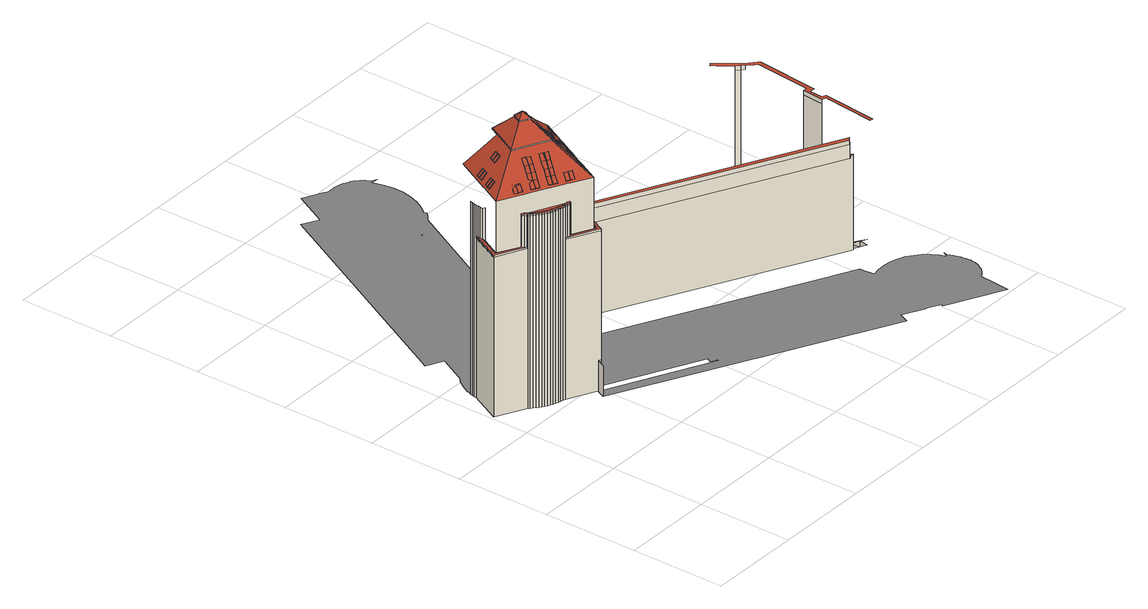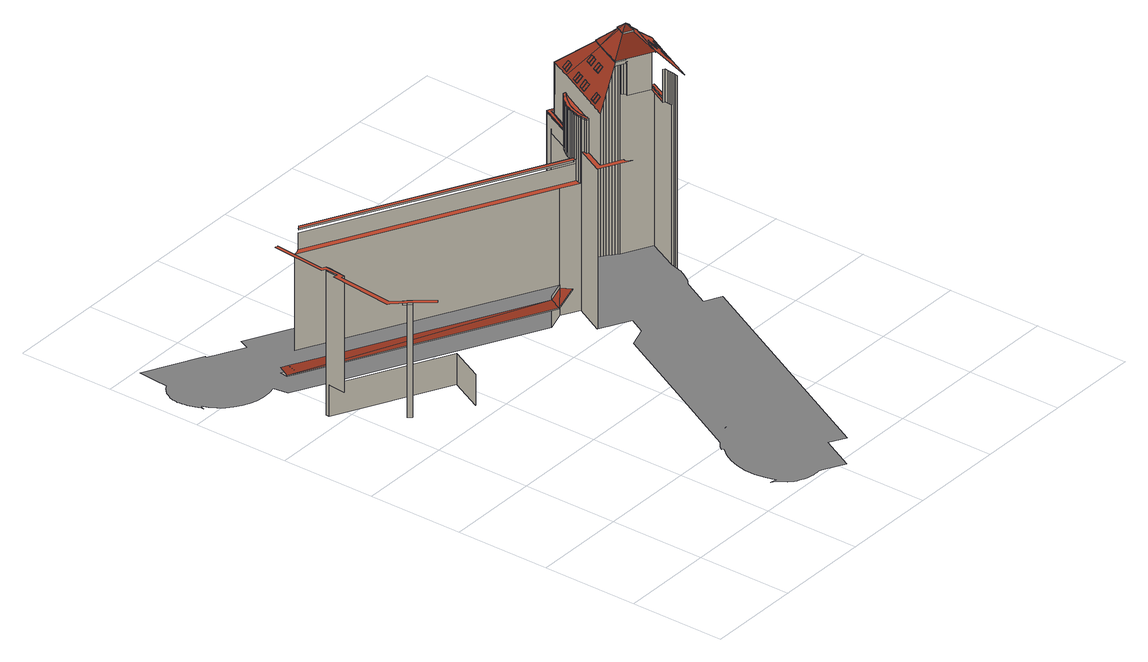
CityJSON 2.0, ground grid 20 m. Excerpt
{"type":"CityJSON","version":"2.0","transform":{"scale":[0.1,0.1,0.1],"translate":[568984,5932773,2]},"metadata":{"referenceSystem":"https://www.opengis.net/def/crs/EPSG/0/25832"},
"CityObjects":{
"building1":{"type":"Building","attributes":{"Grundfläche 2D":"5160.210936","Grundhöhe NN":"2.251"},"children":["building1-1","building1-2","building1-3","building1-4","building1-5","building1-6","building1-7","building1-8","building1-9","building1-10","building1-11","building1-12","building1-13","building1-14","building1-15","building1-16","building1-17","building1-18","building1-19","building1-20","building1-21","building1-22","building1-23","building1-24","building1-25","building1-26","building1-27","building1-28","building1-29","building1-30","building1-31","building1-32","building1-33","building1-34","building1-35","building1-36","building1-37","building1-38","building1-39","building1-40","building1-41","building1-42","building1-43","building1-44","building1-45","building1-46"],"geometry":[{"type":"MultiSurface","lod":"3","boundaries":[[[0,1,2,3]],[[4,0,3,5]],[[6,7,8,9,10,11,12,13,14,15,16,1,0,4]],[[14,17,18,19,20,15]],[[7,21,22,23,24,8]],[[25,26,18,17,14,13,12]],[[23,27,9,8,24]],[[15,20,19,28,29,16]],[[6,30,31,22,21,7]],[[4,32,33,31,30,6]],[[16,29,28,34,35,1]],[[5,36,37,33,32,4]],[[34,38,39,2,1,35]],[[40,37,36,41]],[[38,42,43,39]],[[44,40,41,45]],[[42,46,47,43]],[[48,44,45,49]],[[50,48,49,51]],[[52,50,51,53]],[[54,52,53,55]],[[48,50,52,54,56,57,58,59,60,61,62,63,64,65,33,37,40,44]],[[56,54,55,66]],[[57,56,66,67]],[[58,57,67,68]],[[33,65,64,63,69,70,71,72,73,74,75,76,77,78,27,23,22,31]],[[27,78,77,76,75,74,73,79,80,81,82,83,84,85,86,87,88,10,9]],[[59,58,68,89]],[[60,59,89,90]],[[61,60,90,91]],[[87,86,85,84,83,82,81,92,93,94,95,96,88]],[[97,98,99,100,101,102,88,96,103,104,105,106,107]],[[62,61,91,108,109,110]],[[111,112,63,62,110,109]],[[112,63,112,111]],[[113,114,69,63,112,111]],[[115,116,117,71,70,69,114,113]],[[73,72,71,117,116,118,79]],[[106,105,104,103,96,95,119,120,121,122,123,124,125,126,107]],[[119,95,94,93,92,127,128]],[[128,127,129,130,131,132,119]],[[124,123,122,121,120,119,132,133,134,135,136,125]],[[137,138,139,140,141,142,109,108,143]],[[144,138,137,145]],[[146,80,79,118,116,115,113,111,109,142,141,140,147,148,149,150,151,152]],[[153,129,127]],[[153,154,129]],[[155,153,127,92]],[[156,157,155,92,81]],[[158,159,160,161,162,163,149,148,147,140,139,164,165,166]],[[167,125,136,168,169,170]],[[154,153,170,169]],[[171,172,173,174,146,152,151]],[[150,175,176,172,171,151]],[[175,176,175,150]],[[170,153,155,177]],[[149,178,179,176,175,150]],[[170,177,180,167]],[[178,149,163,179]],[[181,179,163,182]],[[183,181,182,184]],[[183,184,185,186]],[[187,188,189,190,191,192,193,194,157,156,81,80,146,174]],[[177,155,157,194]],[[195,186,185,196]],[[197,195,196,198]],[[197,198,199,200]],[[179,181,183,186,195,197,200,201,202,203,204,205,206,207,208,209,210,211,212,213,214,215,216,217,218,191,190,189,188,187,174,173,172,176]],[[202,201,200,199,219,220]],[[202,220,221,203]],[[203,221,222,204]],[[205,204,222,223]],[[224,207,206,205,223,225,226]],[[208,207,224,227]],[[228,229,230,231,232,211,210,209,208,227]],[[212,211,232,233]],[[234,235,214,213,212,233,236,237]],[[235,214,235,234]],[[238,239,215,214,235,234]],[[191,218,217,240,241,242,192]],[[243,241,240,217,216,215,239,238]],[[244,245,246,247,193,192,242,241,243,238,234,237,248,249,250,251,252]],[[253,254,255,256,257,236,258,259,260,261,262,263]],[[264,250,249,248,237,236,257,265,266]],[[267,261,260]],[[268,269,261,267]],[[253,270,271,254]],[[226,272,273,274,227,224]],[[275,272,226,225]],[[276,277,260,259,258,236,233,232,231,230,229,278,279,280,281]],[[228,282,278,229]],[[277,283,267,260]],[[266,265,257,256,255,254,271,284,285,286,287,288,289,290,291,292,293,294,295,296,297,298,299,300,301,302,303,304,305,306,307,308,309,310,311,312,313,314,315,316,317,318,319,320,321,322,323,324,325,326,327,328,329,330,331,332,333,334,335,336,337,338,145,137,143,108,91,90,89,68,67,66,55,53,51,49,45,41,36,5,3,2,39,43,47,339,340,341,342,343,344,345,346,347,348,349,350,351,352,353,354,355,356,357,358,359,360,361,362,363,364,365,366,367,368,369,370,371,372,373,374,375,376,377,378,379,380,381,382,383,384,385,386,387,388,389,390,391,392,393,394,395,396,397,398,399,400,401,264],[402,403,404,405,166,165,164],[406,407,408]],[[409,410,411,412]],[[413,409,412,414]],[[415,416,417,418,419,413,414]],[[418,417,416,420,421,422]],[[423,424,425,426,427,428,429,430,431,432,433,434,435,436,437,438,439,440,441,442,443,444,445,446,447,448,449,450,451,452,453,454,422,421,420,455,456,457,458]],[[459,460,449,448]],[[459,461,462,460]],[[460,463,450,449]]],"semantics":{"surfaces":[{"type":"WallSurface"},{"type":"RoofSurface"},{"type":"GroundSurface"}],"values":[0,0,1,0,0,0,0,0,0,0,0,0,0,0,0,0,0,0,0,0,0,1,0,0,0,1,0,0,0,0,1,1,0,0,0,0,0,0,0,0,1,1,0,0,1,1,1,0,1,0,1,1,0,0,0,0,0,0,0,0,0,0,0,1,0,0,0,1,0,0,0,0,0,0,0,0,0,0,0,0,0,1,0,0,0,0,0,1,0,1,0,0,2,0,0,0,0,1,0,0,0]}}]},
"building1-1":{"type":"BuildingInstallation","parents":["building1"],"geometry":[{"type":"MultiSurface","lod":"3","boundaries":[[[464,17,20,29,35,465,32,30,21,24]],[[1,0,465,35]],[[0,4,32,465]],[[30,32,4,6]],[[30,6,7,21]],[[24,21,7,8]],[[8,466,464,24]],[[466,14,17,464]],[[17,14,15,20]],[[29,20,15,16]],[[29,16,1,35]]],"semantics":{"surfaces":[{"type":"RoofSurface"},{"type":"WallSurface"}],"values":[0,1,1,1,1,1,1,1,1,1,1]}}]},
"building1-2":{"type":"BuildingInstallation","parents":["building1"],"geometry":[{"type":"MultiSurface","lod":"3","boundaries":[[[467,468,469,470]],[[470,469,471,472]],[[467,470,472,473]],[[468,467,473,474]],[[469,468,474,471]]],"semantics":{"surfaces":[{"type":"RoofSurface"},{"type":"WallSurface"}],"values":[0,1,1,1,1]}}]},
"building1-3":{"type":"BuildingInstallation","parents":["building1"],"geometry":[{"type":"MultiSurface","lod":"3","boundaries":[[[475,476,477,478]],[[479,480,478,477]],[[475,478,480,481]],[[476,475,481,482]],[[482,479,477,476]]],"semantics":{"surfaces":[{"type":"RoofSurface"},{"type":"WallSurface"}],"values":[0,1,1,1,1]}}]},
"building1-4":{"type":"BuildingInstallation","parents":["building1"],"geometry":[{"type":"MultiSurface","lod":"3","boundaries":[[[483,484,485,486,487,488,489,490,491,492,493,494,495]],[[22,31,484,483]],[[31,33,485,484]],[[22,483,495,23]],[[65,496,487,486]],[[496,497,488,487]],[[497,498,489,488]],[[499,490,489,498]],[[491,490,499,500]],[[500,501,492,491]],[[501,77,493,492]],[[77,78,27,494,493]],[[27,23,495,494]]],"semantics":{"surfaces":[{"type":"RoofSurface"},{"type":"WallSurface"}],"values":[0,1,1,1,1,1,1,1,1,1,1,1,1]}}]},
"building1-5":{"type":"BuildingInstallation","parents":["building1"],"geometry":[{"type":"MultiSurface","lod":"3","boundaries":[[[502,503,504,505,506,507,508]],[[509,510,505,504]],[[511,512,508,507,506]],[[512,513,509,504,503,502,508]],[[506,505,510,511]]],"semantics":{"surfaces":[{"type":"RoofSurface"},{"type":"WallSurface"}],"values":[0,1,1,1,1]}}]},
"building1-6":{"type":"BuildingInstallation","parents":["building1"],"geometry":[{"type":"MultiSurface","lod":"3","boundaries":[[[514,515,476,516]],[[515,514,517,518]],[[516,476,482,519]],[[514,516,519,517]],[[476,515,518,482]]],"semantics":{"surfaces":[{"type":"RoofSurface"},{"type":"WallSurface"}],"values":[0,1,1,1,1]}}]},
"building1-7":{"type":"BuildingInstallation","parents":["building1"],"geometry":[{"type":"MultiSurface","lod":"3","boundaries":[[[520,521,522,523]],[[524,525,520,523]],[[526,524,523,522]],[[521,520,525,527]],[[522,521,527,526]]],"semantics":{"surfaces":[{"type":"RoofSurface"},{"type":"WallSurface"}],"values":[0,1,1,1,1]}}]},
"building1-8":{"type":"BuildingInstallation","parents":["building1"],"geometry":[{"type":"MultiSurface","lod":"3","boundaries":[[[528,529,530,531]],[[532,533,531,530]],[[531,533,534,528]],[[534,535,529,528]]],"semantics":{"surfaces":[{"type":"RoofSurface"},{"type":"WallSurface"}],"values":[0,1,1,1]}}]},
"building1-9":{"type":"BuildingInstallation","parents":["building1"],"geometry":[{"type":"MultiSurface","lod":"3","boundaries":[[[536,537,538,539,540,541,542,543,544,545,546,547,548,549,550,551,552,553,554,555,556,486,485,557,558,559]],[[61,62,546,545]],[[547,546,62,63]],[[57,58,542,541]],[[58,59,543,542]],[[59,60,544,543]],[[60,61,545,544]],[[64,560,549,548]],[[560,561,550,549]],[[561,562,551,550]],[[562,563,552,551]],[[563,564,553,552]],[[564,565,554,553]],[[565,566,555,554]],[[566,567,556,555]],[[567,65,486,556]],[[33,37,557,485]],[[37,40,558,557]],[[40,44,559,558]],[[44,48,536,559]],[[48,50,537,536]],[[50,52,538,537]],[[52,54,539,538]],[[54,56,540,539]],[[56,57,541,540]]],"semantics":{"surfaces":[{"type":"RoofSurface"},{"type":"WallSurface"}],"values":[0,1,1,1,1,1,1,1,1,1,1,1,1,1,1,1,1,1,1,1,1,1,1,1,1]}}]},
"building1-10":{"type":"BuildingInstallation","parents":["building1"],"geometry":[{"type":"MultiSurface","lod":"3","boundaries":[[[568,569,570,571]],[[572,573,570,569]],[[571,570,573,574]],[[568,571,574,575]],[[575,572,569,568]]],"semantics":{"surfaces":[{"type":"RoofSurface"},{"type":"WallSurface"}],"values":[0,1,1,1,1]}}]},
"building1-11":{"type":"BuildingInstallation","parents":["building1"],"geometry":[{"type":"MultiSurface","lod":"3","boundaries":[[[576,577,529,578]],[[578,529,535,579]],[[579,580,576,578]],[[580,581,577,576]]],"semantics":{"surfaces":[{"type":"RoofSurface"},{"type":"WallSurface"}],"values":[0,1,1,1]}}]},
"building1-12":{"type":"BuildingInstallation","parents":["building1"],"geometry":[{"type":"MultiSurface","lod":"3","boundaries":[[[582,583,530,529]],[[535,584,582,529]],[[585,532,530,583]]],"semantics":{"surfaces":[{"type":"RoofSurface"},{"type":"WallSurface"}],"values":[0,1,1]}}]},
"building1-13":{"type":"BuildingInstallation","parents":["building1"],"geometry":[{"type":"MultiSurface","lod":"3","boundaries":[[[586,587,529,577]],[[581,588,586,577]],[[589,535,529,587]]],"semantics":{"surfaces":[{"type":"RoofSurface"},{"type":"WallSurface"}],"values":[0,1,1]}}]},
"building1-14":{"type":"BuildingInstallation","parents":["building1"],"geometry":[{"type":"MultiSurface","lod":"3","boundaries":[[[590,583,582,591]],[[591,582,584,592]],[[583,590,593,585]]],"semantics":{"surfaces":[{"type":"RoofSurface"},{"type":"WallSurface"}],"values":[0,1,1]}}]},
"building1-15":{"type":"BuildingInstallation","parents":["building1"],"geometry":[{"type":"MultiSurface","lod":"3","boundaries":[[[594,595,596,597,598]],[[596,595,599,600]],[[597,596,600,601]],[[594,598,597,601,602,603]],[[595,594,603,599]]],"semantics":{"surfaces":[{"type":"RoofSurface"},{"type":"WallSurface"}],"values":[0,1,1,1,1]}}]},
"building1-16":{"type":"BuildingInstallation","parents":["building1"],"geometry":[{"type":"MultiSurface","lod":"3","boundaries":[[[591,587,586,604]],[[588,605,604,586]],[[592,589,587,591]]],"semantics":{"surfaces":[{"type":"RoofSurface"},{"type":"WallSurface"}],"values":[0,1,1]}}]},
"building1-17":{"type":"BuildingInstallation","parents":["building1"],"geometry":[{"type":"MultiSurface","lod":"3","boundaries":[[[606,590,591,607]],[[592,608,607,591]],[[606,607,608,609]],[[590,606,609,593]]],"semantics":{"surfaces":[{"type":"RoofSurface"},{"type":"WallSurface"}],"values":[0,1,1,1]}}]},
"building1-18":{"type":"BuildingInstallation","parents":["building1"],"geometry":[{"type":"MultiSurface","lod":"3","boundaries":[[[610,611,612,596]],[[612,613,600,596]],[[610,596,600,614]],[[611,610,614,615]],[[615,613,612,611]]],"semantics":{"surfaces":[{"type":"RoofSurface"},{"type":"WallSurface"}],"values":[0,1,1,1,1]}}]},
"building1-19":{"type":"BuildingInstallation","parents":["building1"],"geometry":[{"type":"MultiSurface","lod":"3","boundaries":[[[616,617,618,619]],[[620,621,619,618]],[[616,619,621,622]],[[622,623,617,616]]],"semantics":{"surfaces":[{"type":"RoofSurface"},{"type":"WallSurface"}],"values":[0,1,1,1]}}]},
"building1-20":{"type":"BuildingInstallation","parents":["building1"],"geometry":[{"type":"MultiSurface","lod":"3","boundaries":[[[624,591,604,625]],[[624,626,591]],[[605,627,625,604]],[[624,625,627,626]],[[626,592,591]]],"semantics":{"surfaces":[{"type":"RoofSurface"},{"type":"WallSurface"}],"values":[0,1,1,1,1]}}]},
"building1-21":{"type":"BuildingInstallation","parents":["building1"],"geometry":[{"type":"MultiSurface","lod":"3","boundaries":[[[628,629,618,617]],[[623,630,628,617]],[[631,620,618,629]]],"semantics":{"surfaces":[{"type":"RoofSurface"},{"type":"WallSurface"}],"values":[0,1,1]}}]},
"building1-22":{"type":"BuildingInstallation","parents":["building1"],"geometry":[{"type":"MultiSurface","lod":"3","boundaries":[[[632,633,634,635]],[[636,637,635,634]],[[632,635,637,638]],[[638,639,633,632]]],"semantics":{"surfaces":[{"type":"RoofSurface"},{"type":"WallSurface"}],"values":[0,1,1,1]}}]},
"building1-23":{"type":"BuildingInstallation","parents":["building1"],"geometry":[{"type":"MultiSurface","lod":"3","boundaries":[[[640,641,642,548,547,643,644,645,646,647,648,649,650]],[[63,69,643,547]],[[71,645,644,643,69,70]],[[71,72,73,647,646,645]],[[74,75,649,648,647,73]],[[75,651,650,649]],[[640,650,651,652]],[[641,640,652,653]],[[653,654,642,641]],[[654,64,548,642]]],"semantics":{"surfaces":[{"type":"RoofSurface"},{"type":"WallSurface"}],"values":[0,1,1,1,1,1,1,1,1,1]}}]},
"building1-24":{"type":"BuildingInstallation","parents":["building1"],"geometry":[{"type":"MultiSurface","lod":"3","boundaries":[[[655,629,628,656]],[[630,657,656,628]],[[658,631,629,655]]],"semantics":{"surfaces":[{"type":"RoofSurface"},{"type":"WallSurface"}],"values":[0,1,1]}}]},
"building1-25":{"type":"BuildingInstallation","parents":["building1"],"geometry":[{"type":"MultiSurface","lod":"3","boundaries":[[[659,660,634,633]],[[661,636,634,660]],[[659,633,639,662]]],"semantics":{"surfaces":[{"type":"RoofSurface"},{"type":"WallSurface"}],"values":[0,1,1]}}]},
"building1-26":{"type":"BuildingInstallation","parents":["building1"],"geometry":[{"type":"MultiSurface","lod":"3","boundaries":[[[663,664,660,659]],[[660,664,665,661]],[[662,666,663,659]]],"semantics":{"surfaces":[{"type":"RoofSurface"},{"type":"WallSurface"}],"values":[0,1,1]}}]},
"building1-27":{"type":"BuildingInstallation","parents":["building1"],"geometry":[{"type":"MultiSurface","lod":"3","boundaries":[[[667,655,656,668]],[[667,668,669,670]],[[656,657,669,668]],[[670,658,655,667]]],"semantics":{"surfaces":[{"type":"RoofSurface"},{"type":"WallSurface"}],"values":[0,1,1,1]}}]},
"building1-28":{"type":"BuildingInstallation","parents":["building1"],"geometry":[{"type":"MultiSurface","lod":"3","boundaries":[[[671,672,673,674,675,676]],[[677,678,676,675,674]],[[672,671,676,678,679,680]],[[680,681,673,672]],[[681,677,674,673]]],"semantics":{"surfaces":[{"type":"RoofSurface"},{"type":"WallSurface"}],"values":[0,1,1,1,1]}}]},
"building1-29":{"type":"BuildingInstallation","parents":["building1"],"geometry":[{"type":"MultiSurface","lod":"3","boundaries":[[[682,683,684,664,663,685,686,687]],[[688,689,690,691,684,683,682,687]],[[691,665,664,684]],[[666,692,693,688,687,686,685,663]]],"semantics":{"surfaces":[{"type":"RoofSurface"},{"type":"WallSurface"}],"values":[0,1,1,1]}}]},
"building1-30":{"type":"BuildingInstallation","parents":["building1"],"geometry":[{"type":"MultiSurface","lod":"3","boundaries":[[[694,695,696,697]],[[698,699,695,694]],[[694,697,700,698]],[[697,696,701,700]],[[699,701,696,695]]],"semantics":{"surfaces":[{"type":"RoofSurface"},{"type":"WallSurface"}],"values":[0,1,1,1,1]}}]},
"building1-31":{"type":"BuildingInstallation","parents":["building1"],"geometry":[{"type":"MultiSurface","lod":"3","boundaries":[[[702,703,704,178,175,171,705,706,707,117,708,114,112,110,709,710]],[[149,150,175,178]],[[175,150,151,171]],[[151,711,712,706,705,171]],[[712,713,116,117,707,706]],[[114,708,117,116,115,113]],[[113,111,112,114]],[[109,142,141,140,702,710,709,110]],[[148,149,178,704,703,702,140,147]]],"semantics":{"surfaces":[{"type":"RoofSurface"},{"type":"WallSurface"}],"values":[0,1,1,1,1,1,1,1,1]}}]},
"building1-32":{"type":"BuildingInstallation","parents":["building1"],"geometry":[{"type":"MultiSurface","lod":"3","boundaries":[[[714,715,716]],[[717,718,719,715,714]],[[720,721,722,715,719]],[[723,715,722]],[[724,715,723]],[[725,716,715,724]],[[714,716,136,135]],[[134,133,132,719,718,717,714,135]],[[720,719,132,131]],[[129,722,721,720,131,130]],[[154,723,722,129]],[[724,723,154,169]],[[136,716,725,724,169,168]]],"semantics":{"surfaces":[{"type":"RoofSurface"},{"type":"WallSurface"}],"values":[0,0,0,0,0,0,1,1,1,1,1,1,1]}}]},
"building1-33":{"type":"BuildingInstallation","parents":["building1"],"geometry":[{"type":"MultiSurface","lod":"3","boundaries":[[[726,727,728,729]],[[728,727,730,731]],[[729,728,731,732]],[[732,733,726,729]],[[733,730,727,726]]],"semantics":{"surfaces":[{"type":"RoofSurface"},{"type":"WallSurface"}],"values":[0,1,1,1,1]}}]},
"building1-34":{"type":"BuildingInstallation","parents":["building1"],"geometry":[{"type":"MultiSurface","lod":"3","boundaries":[[[734,735,736,737]],[[737,736,738,739]],[[737,739,740,734]],[[735,734,740,741]],[[741,738,736,735]]],"semantics":{"surfaces":[{"type":"RoofSurface"},{"type":"WallSurface"}],"values":[0,1,1,1,1]}}]},
"building1-35":{"type":"BuildingInstallation","parents":["building1"],"geometry":[{"type":"MultiSurface","lod":"3","boundaries":[[[742,743,744,745]],[[743,742,746,747]],[[745,744,748,749]],[[742,745,749,746]],[[744,743,747,748]]],"semantics":{"surfaces":[{"type":"RoofSurface"},{"type":"WallSurface"}],"values":[0,1,1,1,1]}}]},
"building1-36":{"type":"BuildingInstallation","parents":["building1"],"geometry":[{"type":"MultiSurface","lod":"3","boundaries":[[[750,751,752,753]],[[754,755,752,751]],[[753,752,755,756]],[[750,753,756,757]],[[751,750,757,754]]],"semantics":{"surfaces":[{"type":"RoofSurface"},{"type":"WallSurface"}],"values":[0,1,1,1,1]}}]},
"building1-37":{"type":"BuildingInstallation","parents":["building1"],"geometry":[{"type":"MultiSurface","lod":"3","boundaries":[[[758,759,760,761]],[[759,758,762,763]],[[760,759,763,764]],[[761,760,764,765]],[[758,761,765,762]]],"semantics":{"surfaces":[{"type":"RoofSurface"},{"type":"WallSurface"}],"values":[0,1,1,1,1]}}]},
"building1-38":{"type":"BuildingInstallation","parents":["building1"],"geometry":[{"type":"MultiSurface","lod":"3","boundaries":[[[766,767,768,769]],[[766,769,770,771]],[[769,768,772,770]],[[767,766,771,773]],[[773,772,768,767]]],"semantics":{"surfaces":[{"type":"RoofSurface"},{"type":"WallSurface"}],"values":[0,1,1,1,1]}}]},
"building1-39":{"type":"BuildingInstallation","parents":["building1"],"geometry":[{"type":"MultiSurface","lod":"3","boundaries":[[[774,775,776,777]],[[777,776,778,779]],[[780,778,776,775]],[[774,777,779,781]],[[781,780,775,774]]],"semantics":{"surfaces":[{"type":"RoofSurface"},{"type":"WallSurface"}],"values":[0,1,1,1,1]}}]},
"building1-40":{"type":"BuildingInstallation","parents":["building1"],"geometry":[{"type":"MultiSurface","lod":"3","boundaries":[[[782,783,766,784]],[[784,766,771,785]],[[782,784,785,786]],[[782,786,787,783]],[[766,783,787,771]]],"semantics":{"surfaces":[{"type":"RoofSurface"},{"type":"WallSurface"}],"values":[0,1,1,1,1]}}]},
"building1-41":{"type":"BuildingInstallation","parents":["building1"],"geometry":[{"type":"MultiSurface","lod":"3","boundaries":[[[788,789,790,791]],[[789,788,792,793]],[[791,790,794,795]],[[788,791,795,792]],[[790,789,793,794]]],"semantics":{"surfaces":[{"type":"RoofSurface"},{"type":"WallSurface"}],"values":[0,1,1,1,1]}}]},
"building1-42":{"type":"BuildingInstallation","parents":["building1"],"geometry":[{"type":"MultiSurface","lod":"3","boundaries":[[[796,797,798,799,800,801,802,803,804,805,806,807,808,809,810,811,812,813,814,815,816,817,818,819,820,821,822,823,824,825,826,827,828,829,830,831,832,833,834,835,836,837,838,839,840,841,842,843,844,845,846,847,848,849]],[[850,188,812,811]],[[188,187,174,814,813,812]],[[174,173,172,816,815,814]],[[172,176,817,816]],[[176,179,818,817]],[[179,181,819,818]],[[181,183,820,819]],[[183,186,821,820]],[[186,195,822,821]],[[195,197,823,822]],[[197,200,824,823]],[[200,201,202,826,825,824]],[[202,203,827,826]],[[203,204,828,827]],[[205,829,828,204]],[[205,206,207,831,830,829]],[[207,208,832,831]],[[209,210,211,835,834,833,832,208]],[[212,836,835,211]],[[212,213,214,838,837,836]],[[214,215,839,838]],[[215,216,217,841,840,839]],[[217,218,191,843,842,841]],[[191,190,189,845,844,843]],[[846,845,189,851]],[[847,846,851,852]],[[852,853,848,847]],[[853,854,849,848]],[[796,849,854,855]],[[797,796,855,856]],[[798,797,856,857]],[[857,858,799,798]],[[800,799,858,859]],[[801,800,859,860]],[[802,801,860,861]],[[803,802,861,862]],[[804,803,862,863]],[[805,804,863,864]],[[806,805,864,865]],[[807,806,865,866]],[[808,807,866,867]],[[809,808,867,868]],[[810,809,868,869]],[[869,850,811,810]]],"semantics":{"surfaces":[{"type":"RoofSurface"},{"type":"WallSurface"}],"values":[0,1,1,1,1,1,1,1,1,1,1,1,1,1,1,1,1,1,1,1,1,1,1,1,1,1,1,1,1,1,1,1,1,1,1,1,1,1,1,1,1,1,1,1,1]}}]},
"building1-43":{"type":"BuildingInstallation","parents":["building1"],"geometry":[{"type":"MultiSurface","lod":"3","boundaries":[[[870,871,872,873]],[[874,875,870,873]],[[871,870,875,876]],[[876,877,872,871]],[[873,872,877,874]]],"semantics":{"surfaces":[{"type":"RoofSurface"},{"type":"WallSurface"}],"values":[0,1,1,1,1]}}]},
"building1-44":{"type":"BuildingInstallation","parents":["building1"],"geometry":[{"type":"MultiSurface","lod":"3","boundaries":[[[878,879,880,881]],[[879,878,882,883]],[[880,879,883,884]],[[881,880,884,885]],[[878,881,885,882]]],"semantics":{"surfaces":[{"type":"RoofSurface"},{"type":"WallSurface"}],"values":[0,1,1,1,1]}}]},
"building1-45":{"type":"BuildingInstallation","parents":["building1"],"geometry":[{"type":"MultiSurface","lod":"3","boundaries":[[[880,886,887,888]],[[886,880,884,889]],[[888,887,890,891]],[[880,888,891,884]],[[887,886,889,890]]],"semantics":{"surfaces":[{"type":"RoofSurface"},{"type":"WallSurface"}],"values":[0,1,1,1,1]}}]},
"building1-46":{"type":"BuildingInstallation","parents":["building1"],"geometry":[{"type":"MultiSurface","lod":"3","boundaries":[[[269,892,893,894,895,896]],[[269,896,895,897,898]],[[269,898,261]],[[898,262,261]],[[895,899,900,901,898,897]],[[262,898,901,263]],[[900,897,896,893,902]],[[263,901,900,899,903,902,904,270,253]]],"semantics":{"surfaces":[{"type":"RoofSurface"},{"type":"WallSurface"},{"type":"OuterCeilingSurface"}],"values":[0,0,0,0,1,1,1,2]}}]}
},
"vertices":[
[7,481,345],[40,546,345],[40,546,3],[7,481,3],[68,450,345],[68,450,3],[67,451,345],[64,455,345],[61,458,345],[64,463,345],[20,485,345],[41,525,345],[43,528,345],[41,529,345],[39,530,345],[39,536,345],[40,541,345],[39,530,349],[39,530,415],[39,536,415],[39,536,349],[64,455,349],[64,455,415],[61,458,415],[61,458,349],[43,528,415],[41,529,415],[64,463,415],[40,541,415],[40,541,349],[67,451,349],[67,451,415],[68,450,349],[68,450,415],[40,546,415],[40,546,349],[71,447,3],[71,447,415],[41,551,415],[41,551,3],[75,443,415],[75,443,3],[42,556,415],[42,556,3],[79,440,415],[79,440,3],[44,562,415],[44,562,3],[83,436,415],[83,436,3],[88,433,415],[88,433,3],[92,430,415],[92,430,3],[97,427,415],[97,427,3],[102,424,415],[107,422,415],[112,420,415],[118,418,415],[123,417,415],[128,416,415],[134,415,415],[139,414,415],[124,422,415],[83,442,415],[102,424,3],[107,422,3],[112,420,3],[145,413,415],[146,413,415],[148,413,415],[150,416,415],[151,418,415],[148,420,415],[146,421,415],[84,453,415],[68,461,415],[67,461,415],[151,418,345],[194,396,345],[194,396,456],[151,418,456],[148,420,456],[146,421,456],[84,453,456],[68,461,456],[67,461,456],[20,485,456],[118,418,3],[123,417,3],[128,416,3],[170,472,518],[152,481,518],[150,482,518],[96,509,518],[97,510,519],[113,576,501],[85,611,456],[45,533,456],[44,532,456],[43,528,456],[41,525,456],[106,528,518],[107,529,518],[124,562,518],[124,563,518],[125,564,518],[134,415,3],[134,415,345],[134,415,349],[139,414,345],[139,414,349],[145,413,345],[145,413,349],[146,413,345],[148,413,345],[148,413,349],[150,416,345],[96,509,520],[106,528,520],[107,529,520],[124,562,520],[124,563,520],[125,564,520],[134,582,520],[134,582,518],[170,472,520],[150,482,520],[157,512,554],[152,514,554],[151,515,554],[137,522,554],[139,527,554],[140,528,554],[144,537,554],[147,542,554],[193,384,3],[193,384,69],[198,382,69],[198,382,345],[193,384,345],[193,385,345],[193,385,3],[184,366,69],[184,366,3],[216,439,345],[201,387,345],[228,441,345],[229,444,345],[225,440,345],[221,437,345],[217,439,345],[179,490,520],[159,517,554],[179,490,518],[216,439,456],[216,440,456],[204,395,311],[204,395,320],[207,400,320],[207,400,311],[228,441,311],[229,444,311],[198,382,3],[201,387,3],[204,395,3],[188,555,520],[162,535,554],[167,532,554],[207,545,520],[221,437,349],[221,437,415],[217,439,415],[216,439,415],[225,440,349],[225,440,415],[207,545,518],[229,444,349],[229,444,415],[188,555,518],[233,447,415],[233,447,311],[237,451,415],[237,451,311],[240,455,311],[240,455,415],[216,440,415],[218,444,415],[258,521,415],[259,522,415],[261,526,415],[261,526,345],[283,570,345],[283,570,456],[244,459,415],[244,459,311],[247,464,415],[247,464,311],[250,468,311],[250,468,415],[252,473,415],[253,473,415],[255,478,415],[257,483,415],[259,488,415],[260,491,415],[261,493,415],[262,498,415],[262,499,415],[263,503,415],[263,504,415],[264,509,415],[264,512,415],[265,514,415],[265,519,415],[265,521,415],[265,525,415],[262,526,415],[252,473,311],[253,473,311],[255,478,311],[257,483,311],[259,488,311],[261,493,320],[260,491,311],[260,491,320],[262,498,320],[262,498,311],[262,498,275],[262,499,275],[263,503,275],[263,504,275],[264,509,275],[265,514,345],[265,514,349],[264,512,275],[264,512,345],[265,519,345],[265,519,349],[265,525,349],[265,525,345],[262,526,345],[265,521,345],[236,604,345],[240,600,345],[243,595,345],[241,591,345],[265,512,345],[296,573,345],[296,574,345],[234,606,345],[235,605,345],[302,492,51],[302,492,3],[279,504,3],[265,511,3],[264,512,3],[265,511,275],[279,504,275],[302,492,275],[302,492,62],[279,504,53],[279,504,51],[296,574,3],[265,512,3],[296,573,3],[302,492,69],[343,505,69],[343,505,62],[343,505,51],[343,505,3],[749,239,320],[755,243,320],[757,244,320],[749,239,311],[770,248,275],[774,249,275],[757,244,275],[759,244,275],[762,246,275],[766,247,275],[757,244,311],[774,249,69],[747,298,3],[813,264,3],[814,253,3],[817,232,3],[834,236,3],[852,237,3],[869,235,3],[884,230,3],[898,224,3],[911,215,3],[922,205,3],[932,193,3],[940,180,3],[945,165,3],[948,171,3],[950,176,3],[949,168,3],[951,164,3],[953,159,3],[955,154,3],[957,149,3],[958,144,3],[959,139,3],[960,134,3],[960,129,3],[961,124,3],[960,121,3],[960,118,3],[959,115,3],[959,112,3],[958,109,3],[957,106,3],[956,103,3],[954,101,3],[953,98,3],[951,95,3],[950,92,3],[948,90,3],[946,88,3],[944,85,3],[941,83,3],[939,81,3],[937,79,3],[934,77,3],[932,76,3],[928,74,3],[927,62,3],[927,58,3],[923,9,3],[806,68,3],[808,72,3],[779,87,3],[778,87,3],[735,109,3],[725,88,3],[46,567,3],[47,572,3],[50,577,3],[52,582,3],[55,586,3],[58,591,3],[61,595,3],[64,600,3],[67,604,3],[71,607,3],[75,611,3],[77,615,3],[104,668,3],[70,686,3],[314,1160,3],[348,1142,3],[385,1214,3],[426,1193,3],[429,1191,3],[435,1188,3],[441,1189,3],[446,1189,3],[451,1189,3],[457,1188,3],[462,1187,3],[467,1186,3],[472,1184,3],[477,1182,3],[481,1180,3],[486,1178,3],[490,1175,3],[493,1172,3],[496,1169,3],[499,1166,3],[501,1163,3],[504,1159,3],[506,1156,3],[508,1152,3],[509,1150,3],[510,1149,3],[520,1144,3],[512,1145,3],[506,1147,3],[512,1126,3],[516,1104,3],[515,1082,3],[511,1060,3],[504,1041,3],[494,1023,3],[481,1007,3],[485,1004,3],[484,1003,3],[481,999,3],[478,996,3],[474,993,3],[471,990,3],[467,987,3],[375,811,3],[375,810,3],[374,809,3],[295,656,3],[253,642,3],[234,606,3],[409,276,3],[410,279,3],[397,285,3],[402,295,3],[418,963,3],[422,964,3],[419,964,3],[603,488,70],[639,559,70],[639,559,3],[603,488,3],[830,371,70],[830,371,3],[830,364,3],[830,364,311],[830,371,311],[834,408,311],[834,408,70],[830,364,320],[830,371,320],[834,408,320],[834,250,320],[845,365,320],[837,370,320],[837,371,320],[839,397,320],[849,396,320],[863,530,320],[860,533,320],[854,538,320],[848,544,320],[842,550,320],[837,556,320],[831,562,320],[826,569,320],[821,575,320],[816,582,320],[811,588,320],[806,595,320],[803,599,320],[797,594,320],[800,591,320],[805,584,320],[810,577,320],[815,570,320],[820,564,320],[825,558,320],[831,551,320],[837,545,320],[843,539,320],[848,533,320],[854,527,320],[842,408,320],[838,360,320],[827,251,320],[828,251,320],[832,250,320],[825,558,311],[831,551,311],[825,558,70],[831,551,70],[837,545,311],
[15,483,349],[7,481,349],[15,483,345],
[50,511,473],[53,518,473],[44,523,461],[40,516,461],[44,523,460],[40,516,460],[50,511,472],[53,518,472],
[62,467,461],[67,477,472],[60,481,472],[55,471,461],[60,481,471],[55,471,460],[62,467,460],[67,477,471],
[64,455,418],[67,451,418],[68,450,418],[83,442,418],[82,443,418],[78,447,418],[74,451,418],[71,454,418],[68,458,418],[68,459,418],[68,461,418],[64,463,418],[61,458,418],[82,443,415],[78,447,415],[74,451,415],[71,454,415],[68,458,415],[68,459,415],
[47,528,461],[46,527,461],[44,524,461],[54,519,473],[57,526,473],[53,528,467],[48,531,461],[44,524,460],[54,519,472],[57,526,472],[48,531,460],[47,528,460],
[70,463,461],[75,473,472],[63,467,461],[70,463,460],[75,473,471],[63,467,460],
[56,546,461],[66,542,473],[69,549,473],[60,554,461],[60,554,460],[56,546,460],[69,549,472],[66,542,472],
[93,451,461],[98,461,472],[91,465,472],[86,455,461],[91,465,471],[86,455,460],[93,451,460],[98,461,471],
[83,436,418],[88,433,418],[92,430,418],[97,427,418],[102,424,418],[107,422,418],[112,420,418],[118,418,418],[123,417,418],[128,416,418],[134,415,418],[139,414,418],[124,422,418],[119,423,418],[114,425,418],[109,427,418],[104,429,418],[100,431,418],[95,434,418],[90,437,418],[86,440,418],[71,447,418],[75,443,418],[79,440,418],[119,423,415],[114,425,415],[109,427,415],[104,429,415],[100,431,415],[95,434,415],[90,437,415],[86,440,415],
[74,557,473],[64,562,461],[61,555,461],[70,550,473],[64,562,460],[61,555,460],[70,550,472],[74,557,472],
[101,447,461],[106,457,472],[94,451,461],[94,451,460],[101,447,460],[106,457,471],
[102,469,483],[95,473,483],[102,469,482],[95,473,482],
[110,465,483],[103,469,483],[110,465,482],[103,469,482],
[99,482,494],[107,478,494],[107,478,493],[99,482,493],
[89,530,502],[93,537,502],[84,542,491],[80,534,491],[88,530,500],[93,537,501],[84,542,490],[80,534,490],[88,530,499],[89,530,501],
[115,474,494],[115,474,493],
[104,491,505],[111,488,505],[111,488,504],[104,491,504],
[94,538,502],[97,545,502],[88,550,491],[88,550,490],[94,538,501],[97,545,501],
[124,436,461],[129,445,472],[122,449,472],[117,439,461],[122,449,471],[117,439,460],[124,436,460],[129,445,471],
[112,487,505],[119,483,505],[112,487,504],[119,483,504],
[133,453,483],[126,457,483],[133,453,482],[126,457,482],
[133,431,461],[137,441,472],[130,444,472],[125,435,461],[130,444,471],[125,435,460],[133,431,460],[137,441,471],
[140,419,418],[135,419,418],[129,420,418],[145,413,418],[146,413,418],[148,413,418],[150,416,418],[151,418,418],[148,420,418],[146,421,418],[145,418,418],[145,418,415],[140,419,415],[135,419,415],[129,420,415],
[130,466,494],[138,462,494],[138,462,493],[130,466,493],
[142,449,483],[134,453,483],[134,453,482],[142,449,482],
[146,458,494],[139,461,494],[139,461,493],[146,458,493],
[135,475,505],[142,472,505],[142,472,504],[135,475,504],
[151,422,461],[155,419,461],[160,429,472],[153,433,472],[151,429,468],[148,423,461],[153,433,471],[148,423,460],[151,422,460],[155,419,460],[160,429,471],
[150,468,505],[149,468,505],[144,471,505],[149,462,499],[149,464,502],[151,467,505],[151,467,504],[150,468,504],[149,468,504],[144,471,504],[149,462,498],[149,464,501],
[163,415,461],[168,425,472],[161,429,472],[156,419,461],[163,415,460],[168,425,471],[156,419,460],[161,429,471],
[198,382,349],[201,387,349],[228,441,349],[221,436,349],[195,390,349],[149,413,349],[146,413,349],[193,385,349],[193,384,349],[221,436,345],[195,390,345],[149,413,345],
[144,537,557],[152,527,569],[147,542,557],[140,528,557],[139,527,557],[137,522,557],[151,515,557],[152,514,557],[157,512,557],[159,517,557],[167,532,557],[162,535,557],
[195,428,472],[204,423,461],[208,430,461],[198,435,472],[204,423,460],[208,430,460],[198,435,471],[195,428,471],
[208,431,461],[212,438,461],[203,443,472],[199,436,472],[203,443,471],[199,436,471],[208,431,460],[212,438,460],
[204,483,492],[195,488,502],[192,480,502],[200,476,492],[204,483,491],[195,488,501],[192,480,501],[200,476,491],
[204,484,492],[208,491,492],[199,495,502],[196,488,502],[208,491,491],[199,495,501],[196,488,501],[204,484,491],
[215,468,472],[225,463,461],[228,470,461],[219,475,472],[215,468,471],[225,463,460],[228,470,460],[219,475,471],
[209,514,502],[205,506,502],[213,501,492],[217,509,492],[217,509,491],[209,514,501],[213,501,491],[205,506,501],
[229,471,461],[232,478,461],[223,483,472],[219,476,472],[223,483,471],[219,476,471],[232,478,460],[229,471,460],
[221,517,492],[212,521,502],[218,510,492],[218,510,491],[221,517,491],[212,521,501],
[228,493,472],[238,489,461],[241,496,461],[232,501,472],[228,493,471],[238,489,460],[241,496,460],[232,501,471],
[258,505,418],[257,500,418],[255,495,418],[254,490,418],[252,485,418],[250,480,418],[248,476,418],[245,471,418],[242,467,418],[239,463,418],[236,459,418],[233,455,418],[229,451,418],[226,448,418],[222,445,418],[220,443,418],[218,444,418],[216,440,418],[216,439,418],[217,439,418],[221,437,418],[225,440,418],[229,444,418],[233,447,418],[237,451,418],[240,455,418],[244,459,418],[247,464,418],[250,468,418],[252,473,418],[253,473,418],[255,478,418],[257,483,418],[259,488,418],[260,491,418],[261,493,418],[262,498,418],[262,499,418],[263,503,418],[263,504,418],[264,509,418],[264,512,418],[265,514,418],[265,519,418],[265,521,418],[265,525,418],[262,526,418],[261,526,418],[259,522,418],[258,521,418],[259,521,418],[259,520,418],[259,515,418],[259,510,418],[220,443,415],[259,521,415],[259,520,415],[259,515,415],[259,510,415],[258,505,415],[257,500,415],[255,495,415],[254,490,415],[252,485,415],[250,480,415],[248,476,415],[245,471,415],[242,467,415],[239,463,415],[236,459,415],[233,455,415],[229,451,415],[226,448,415],[222,445,415],
[242,497,461],[246,504,461],[236,509,472],[233,501,472],[233,501,471],[242,497,460],[246,504,460],[236,509,471],
[250,536,472],[260,531,461],[263,538,461],[254,542,472],[250,536,471],[260,531,460],[263,538,460],[254,542,471],
[267,546,461],[258,551,472],[254,543,472],[267,546,460],[258,551,471],[254,543,471],
[747,298,62],[813,264,62],[827,257,62],[829,274,53],[811,283,54],[811,284,53],[345,524,53],[829,274,51],[811,284,51],[345,524,51],[813,264,51],[827,257,51],[747,298,51]
]}
